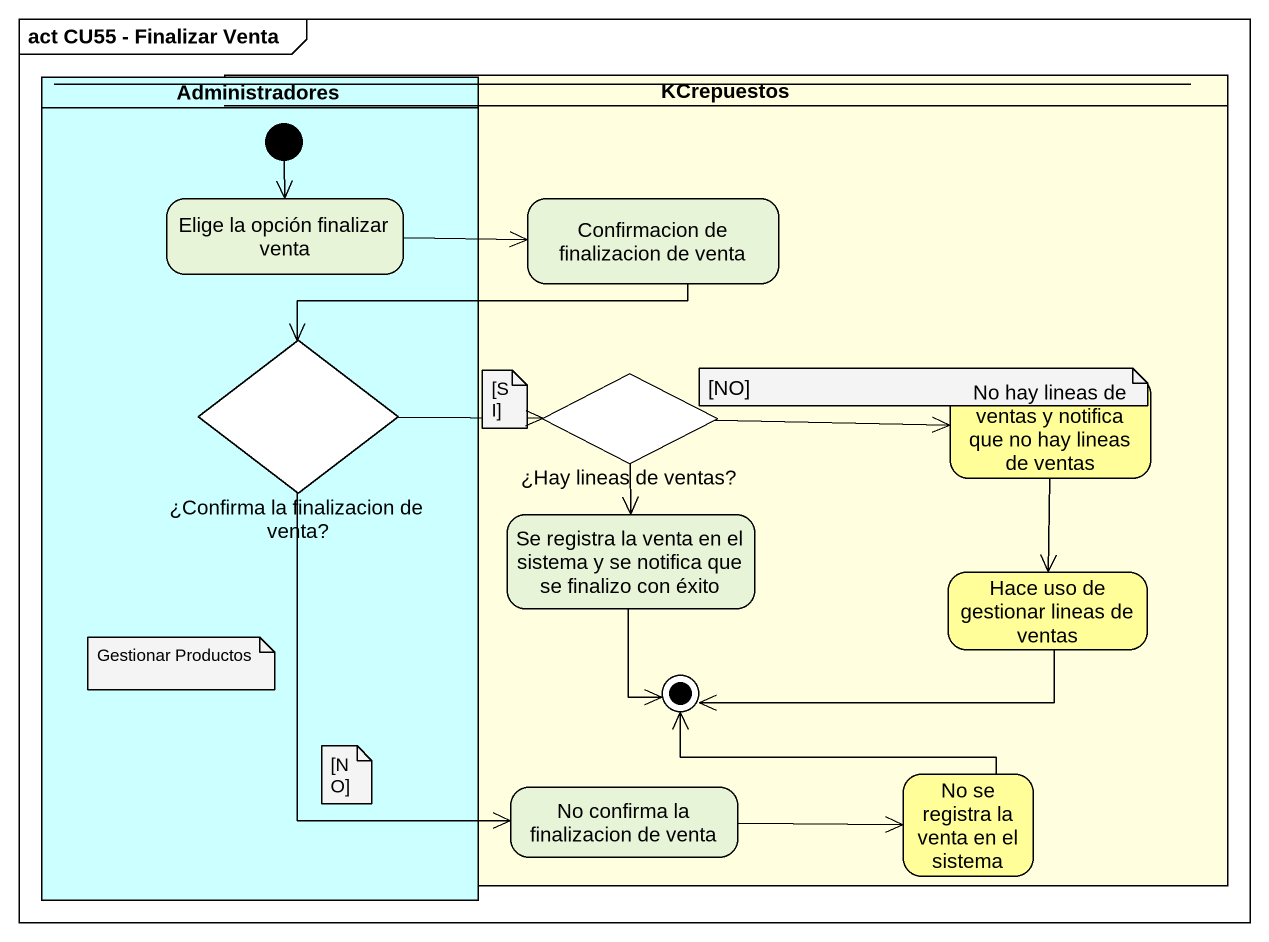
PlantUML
@startuml
mainframe act CU55 - Finalizar Venta
hide empty description
state Administradores <<partition>> #CCFFFF {
  state "Elige la opción finalizar venta" as Elige_la_opción_finalizar
  state "¿Confirma la finalizacion de venta?" as Confirma_la_finalizacion_de <<choice>>
  [*] --> Elige_la_opción_finalizar
}
state " " as lane1 <<partition>>
state KCrepuestos <<partition>> #FFFFE0 {
  state "Confirmacion de finalizacion de venta" as Confirmacion_de
  state "¿Hay lineas de ventas?" as Hay_lineas_de_ventas <<choice>>
  state "No hay lineas de ventas y notifica que no hay lineas de ventas" as No_hay_lineas_de_ventas_y #FFFE99
  state "Se registra la venta en el sistema y se notifica que se finalizo con éxito" as Se_registra_la_venta_en_el
  state "Hace uso de gestionar lineas de ventas" as Hace_uso_de_gestionar #FFFE99
  state "No confirma la finalizacion de venta" as No_confirma_la_finalizacion
  state "No se registra la venta en el sistema" as No_se_registra_la_venta_en #FFFE99
  Se_registra_la_venta_en_el --> [*]
  Hace_uso_de_gestionar -left-> [*]
  No_se_registra_la_venta_en -left-> [*]
}
Elige_la_opción_finalizar -right-> Confirmacion_de
Confirmacion_de -left-> Confirma_la_finalizacion_de
Confirma_la_finalizacion_de -right-> Hay_lineas_de_ventas
Confirma_la_finalizacion_de --> No_confirma_la_finalizacion
Hay_lineas_de_ventas -right-> No_hay_lineas_de_ventas_y
Hay_lineas_de_ventas --> Se_registra_la_venta_en_el
No_hay_lineas_de_ventas_y --> Hace_uso_de_gestionar
No_confirma_la_finalizacion -right-> No_se_registra_la_venta_en
note as N1
  [SI]
end note
note as N2
  [NO]
end note
note as N3
  Gestionar Productos
end note
note as N4
  [NO]
end note
@enduml
